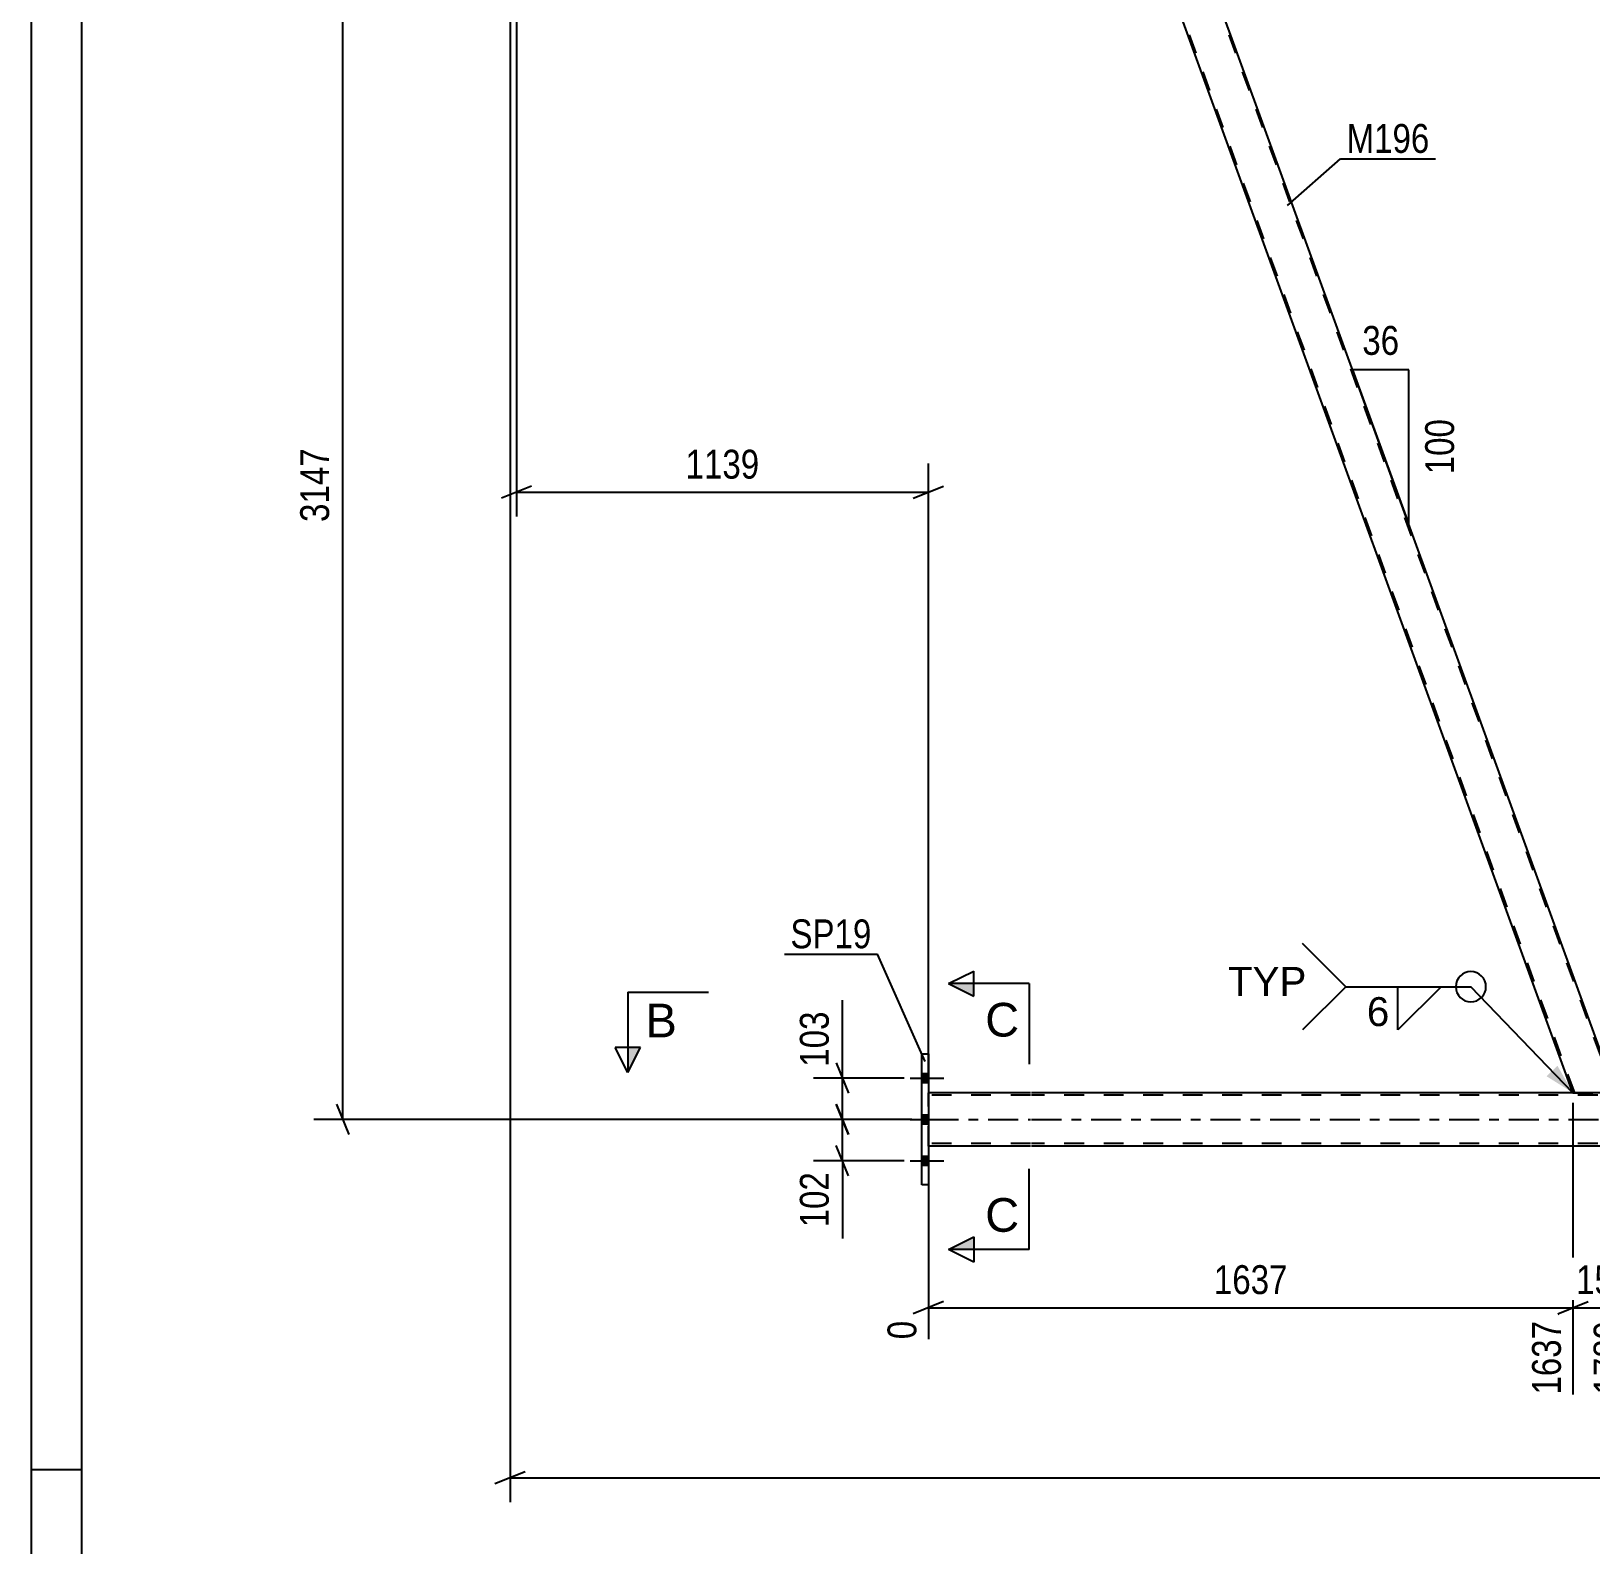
# Model space of a CAD drawing. Header units: millimetres. Extents: x 0 to 841, y 0 to 594.
# Drawn here: x 0 to 154.7, y 290.6 to 440.8 of the extents above; entities that cross this region are included whole.
import ezdxf

# ---------------------------------------------------------------- set-up
doc = ezdxf.new("R2010")
doc.units = ezdxf.units.MM
doc.linetypes.add('DXK_LINE_DOT2', pattern=[3.9198, 1.9599, -1.9599])
doc.linetypes.add('DXK_LINE_DOT3', pattern=[5.9187, 2.979, -0.9799, 0.9799, -0.9799])
doc.styles.add('Arial', font='ARIAL.TTF', dxfattribs={"height": 0.2})
doc.styles.add('Arial Narrow', font='ARIALN.TTF', dxfattribs={"height": 0.2})

# ---------------------------------------------------------------- blocks, each defined once
blk = doc.blocks.new('Unknown-814748264-1133')
at = {"color": 5, "linetype": 'Continuous'}
for p, q in [((0, 594), (0, 0)), ((5, 589), (5, 5)), ((5, 298), (0, 298))]:
    blk.add_line(p, q, dxfattribs=at)
blk = doc.blocks.new('Bolt-814748264-3251 - 3014')
at = {"linetype": 'Continuous'}
for points in [[(89.01, 336.44), (89.01, 337.32), (88.37, 337.32), (88.37, 336.44)], [(89.01, 336.44), (89.01, 337.32), (88.37, 337.32), (88.37, 336.44)], [(89.01, 336.44), (89.01, 337.32), (88.37, 337.32), (88.37, 336.44)], [(89.01, 332.34), (89.01, 333.22), (88.37, 333.22), (88.37, 332.34)], [(89.01, 332.34), (89.01, 333.22), (88.37, 333.22), (88.37, 332.34)], [(89.01, 328.24), (89.01, 329.12), (88.37, 329.12), (88.37, 328.24)], [(89.01, 328.24), (89.01, 329.12), (88.37, 329.12), (88.37, 328.24)], [(89.01, 328.24), (89.01, 329.12), (88.37, 329.12), (88.37, 328.24)]]:
    blk.add_hatch(color=1, dxfattribs=at).paths.add_polyline_path(points)
at = {"color": 1, "linetype": 'Continuous'}
for p, q in [((88.37, 337.32), (89.01, 337.32)), ((88.37, 337.32), (89.01, 337.32)), ((88.37, 337.32), (89.01, 337.32)), ((87.21, 336.88), (90.53, 336.88)), ((87.21, 336.88), (90.53, 336.88)), ((87.21, 336.88), (90.53, 336.88)), ((88.37, 336.44), (89.01, 336.44)), ((88.37, 336.44), (89.01, 336.44)), ((88.37, 336.44), (89.01, 336.44)), ((87.21, 332.78), (90.53, 332.78)), ((87.21, 332.78), (90.53, 332.78)), ((88.37, 333.22), (89.01, 333.22)), ((88.37, 333.22), (89.01, 333.22)), ((88.37, 332.34), (89.01, 332.34)), ((88.37, 332.34), (89.01, 332.34)), ((87.21, 328.68), (90.53, 328.68)), ((87.21, 328.68), (90.53, 328.68)), ((87.21, 328.68), (90.53, 328.68)), ((88.37, 329.12), (89.01, 329.12)), ((88.37, 329.12), (89.01, 329.12)), ((88.37, 329.12), (89.01, 329.12)), ((88.37, 328.24), (89.01, 328.24)), ((88.37, 328.24), (89.01, 328.24)), ((88.37, 328.24), (89.01, 328.24))]:
    blk.add_line(p, q, dxfattribs=at)
blk = doc.blocks.new('Part-814748264-3292 - 3014')
at = {"color": 2, "linetype": 'Continuous'}
for p, q in [((99.13, 335.42), (89.01, 335.42)), ((233.63, 335.42), (99.23, 335.42)), ((99.13, 330.14), (89.01, 330.14)), ((233.63, 330.14), (99.23, 330.14))]:
    blk.add_line(p, q, dxfattribs=at)
at = {"color": 7, "linetype": 'DXK_LINE_DOT2'}
for p, q in [((89.01, 330.14), (89.01, 335.42)), ((99.13, 335.18), (89.01, 335.18)), ((774.73, 335.18), (99.23, 335.18)), ((99.13, 330.38), (89.01, 330.38)), ((774.73, 330.38), (99.23, 330.38))]:
    blk.add_line(p, q, dxfattribs=at)
at = {"color": 7, "linetype": 'DXK_LINE_DOT3'}
for p, q in [((89.01, 332.78), (99.13, 332.78)), ((99.23, 332.78), (774.73, 332.78))]:
    blk.add_line(p, q, dxfattribs=at)
blk = doc.blocks.new('Part-814748264-3297 - 3014')
at = {"color": 2, "linetype": 'Continuous'}
for p, q in [((88.37, 326.28), (88.37, 339.28)), ((88.37, 339.28), (89.01, 339.28)), ((89.01, 339.28), (89.01, 326.28)), ((89.01, 326.28), (88.37, 326.28))]:
    blk.add_line(p, q, dxfattribs=at)
blk = doc.blocks.new('Part-814748264-3345 - 3014')
at = {"color": 2, "linetype": 'Continuous'}
for p, q in [((152.95, 335.42), (108.83, 456.64)), ((108.83, 456.64), (113.09, 456.64)), ((155.96, 338.84), (113.09, 456.64))]:
    blk.add_line(p, q, dxfattribs=at)
at = {"color": 7, "linetype": 'DXK_LINE_DOT2'}
for p, q in [((153.12, 335.42), (109, 456.64)), ((157.04, 335.42), (112.92, 456.64)), ((157.21, 335.42), (155.96, 338.84)), ((152.95, 335.42), (157.21, 335.42))]:
    blk.add_line(p, q, dxfattribs=at)
blk = doc.blocks.new('StraightDimension-814748264-4026 - 3014')
at = {"color": 7, "linetype": 'Continuous'}
for p, q in [((47.5, 451.14), (47.5, 294.81)), ((49, 297.81), (46, 296.61)), ((47.5, 297.21), (785.59, 297.21))]:
    blk.add_line(p, q, dxfattribs=at)
blk = doc.blocks.new('AngleDimension-814748264-16076 - 3014')
at = {"color": 7, "linetype": 'Continuous'}
for p, q in [((134.66, 397.38), (131.11, 407.14)), ((136.65, 407.14), (131.11, 407.14)), ((136.65, 391.92), (131.11, 407.14)), ((136.65, 391.92), (136.65, 407.14))]:
    blk.add_line(p, q, dxfattribs=at)
at = {"color": 0}
for points in [[(136.3, 408.04), (136.3, 412.24), (131.45, 412.24), (131.45, 408.04)], [(141.75, 402.87), (137.55, 402.87), (137.55, 396.19), (141.75, 396.19)]]:
    blk.add_wipeout(points, dxfattribs=at)
at = {"color": 3, "style": 'Arial Narrow'}
blk.add_text('36', height=2.863, dxfattribs=at).set_placement((132.05, 408.64))
blk.add_text('100', height=2.863, rotation=90.0002, dxfattribs=at).set_placement((141.15, 396.79))
blk = doc.blocks.new('StraightDimension-814748264-15852 - 3014')
at = {"color": 7, "linetype": 'Continuous'}
for p, q in [((152.95, 334.42), (152.95, 305.48)), ((89.01, 329.14), (89.01, 310.97)), ((90.51, 314.7), (87.51, 313.5)), ((89.01, 314.1), (152.95, 314.1)), ((151.45, 313.5), (154.45, 314.7))]:
    blk.add_line(p, q, dxfattribs=at)
at = {"color": 0}
blk.add_wipeout([(125.24, 314.85), (125.24, 319.05), (116.73, 319.05), (116.73, 314.85)], dxfattribs=at)
at = {"color": 0, "linetype": 'Continuous'}
for points in [[(88.41, 313.4), (84.21, 313.4), (84.21, 310.37), (88.41, 310.37)], [(152.35, 313.4), (148.15, 313.4), (148.15, 304.88), (152.35, 304.88)]]:
    blk.add_wipeout(points, dxfattribs=at)
at = {"color": 3, "style": 'Arial Narrow'}
blk.add_text('1637', height=2.863, dxfattribs=at).set_placement((117.33, 315.45))
at = {"color": 3, "linetype": 'Continuous', "style": 'Arial Narrow'}
for s, height, p in [('0', 2.86, (87.81, 310.97)), ('1637', 2.863, (151.75, 305.48))]:
    blk.add_text(s, height=height, rotation=90.0002, dxfattribs=at).set_placement(p)
blk = doc.blocks.new('StraightDimension-814748264-3685 - 3014')
at = {"color": 7, "linetype": 'Continuous'}
for p, q in [((48.14, 455.64), (48.14, 392.61)), ((89.01, 336.42), (89.01, 397.86)), ((49.64, 395.61), (46.64, 394.41)), ((48.14, 395.01), (89.01, 395.01)), ((87.51, 394.41), (90.51, 395.61))]:
    blk.add_line(p, q, dxfattribs=at)
at = {"color": 0}
blk.add_wipeout([(72.83, 395.76), (72.83, 399.96), (64.32, 399.96), (64.32, 395.76)], dxfattribs=at)
at = {"color": 3, "style": 'Arial Narrow'}
blk.add_text('1139', height=2.863, dxfattribs=at).set_placement((64.92, 396.36))
blk = doc.blocks.new('StraightDimension-814748264-3708 - 3014')
at = {"color": 7, "linetype": 'Continuous'}
for p, q in [((31.5, 457.14), (30.3, 460.14)), ((46.5, 458.64), (28.05, 458.64)), ((30.9, 332.78), (30.9, 458.64)), ((30.3, 334.28), (31.5, 331.28)), ((87.37, 332.78), (28.05, 332.78))]:
    blk.add_line(p, q, dxfattribs=at)
at = {"color": 0}
blk.add_wipeout([(30.15, 399.97), (25.95, 399.97), (25.95, 391.46), (30.15, 391.46)], dxfattribs=at)
at = {"color": 3, "style": 'Arial Narrow'}
blk.add_text('3147', height=2.863, rotation=90.0002, dxfattribs=at).set_placement((29.55, 392.06))
blk = doc.blocks.new('StraightDimension-814748264-15851 - 3014')
at = {"color": 7, "linetype": 'Continuous'}
for p, q in [((152.95, 334.42), (152.95, 305.48)), ((159.06, 334.42), (159.06, 305.48)), ((151.45, 313.5), (154.45, 314.7)), ((152.95, 314.1), (159.06, 314.1)), ((160.56, 314.7), (157.56, 313.5))]:
    blk.add_line(p, q, dxfattribs=at)
at = {"color": 0}
blk.add_wipeout([(159.35, 314.85), (159.35, 319.05), (152.66, 319.05), (152.66, 314.85)], dxfattribs=at)
at = {"color": 0, "linetype": 'Continuous'}
blk.add_wipeout([(158.45, 313.4), (154.25, 313.4), (154.25, 304.88), (158.45, 304.88)], dxfattribs=at)
at = {"color": 3, "style": 'Arial Narrow'}
blk.add_text('153', height=2.863, dxfattribs=at).set_placement((153.26, 315.45))
at = {"color": 3, "linetype": 'Continuous', "style": 'Arial Narrow'}
blk.add_text('1789', height=2.863, rotation=90.0002, dxfattribs=at).set_placement((157.86, 305.48))
blk = doc.blocks.new('StraightDimension-814748264-17524 - 3014')
at = {"color": 7, "linetype": 'Continuous'}
for p, q in [((79.87, 338.38), (81.07, 335.38)), ((86.61, 336.88), (77.62, 336.88)), ((80.47, 332.78), (80.47, 336.88)), ((81.07, 331.28), (79.87, 334.28)), ((86.61, 332.78), (77.62, 332.78))]:
    blk.add_line(p, q, dxfattribs=at)
at = {"color": 0}
blk.add_wipeout([(79.72, 344.09), (75.52, 344.09), (75.52, 337.41), (79.72, 337.41)], dxfattribs=at)
at = {"color": 7, "linetype": 'Continuous'}
blk.add_line((80.47, 336.88), (80.47, 344.62), dxfattribs=at)
blk.add_line((80.47, 336.88), (80.47, 344.62), dxfattribs=at)
at = {"color": 3, "style": 'Arial Narrow'}
blk.add_text('103', height=2.863, rotation=90.0002, dxfattribs=at).set_placement((79.12, 338.01))
blk = doc.blocks.new('StraightDimension-814748264-17525 - 3014')
at = {"color": 7, "linetype": 'Continuous'}
for p, q in [((79.87, 334.28), (81.07, 331.28)), ((86.61, 332.78), (77.62, 332.78)), ((80.47, 328.68), (80.47, 332.78)), ((81.07, 327.18), (79.87, 330.18)), ((86.61, 328.68), (77.62, 328.68))]:
    blk.add_line(p, q, dxfattribs=at)
at = {"color": 0}
blk.add_wipeout([(79.72, 328.16), (75.52, 328.16), (75.52, 321.47), (79.72, 321.47)], dxfattribs=at)
at = {"color": 7, "linetype": 'Continuous'}
blk.add_line((80.47, 328.68), (80.47, 320.95), dxfattribs=at)
blk.add_line((80.47, 328.68), (80.47, 320.95), dxfattribs=at)
at = {"color": 3, "style": 'Arial Narrow'}
blk.add_text('102', height=2.863, rotation=90.0002, dxfattribs=at).set_placement((79.12, 322.07))
blk = doc.blocks.new('SectionMark-814748264-16379 - 3014')
at = {"linetype": 'Continuous'}
for points in [[(93.51, 346.25), (93.51, 345), (91.01, 346.25)], [(93.51, 321.13), (93.51, 319.88), (91.01, 319.88)]]:
    blk.add_hatch(color=6, dxfattribs=at).paths.add_polyline_path(points)
at = {"color": 6, "linetype": 'Continuous'}
for p, q in [((91.01, 346.25), (93.51, 347.5)), ((93.51, 345), (93.51, 347.5)), ((99.01, 346.25), (91.01, 346.25)), ((91.01, 346.25), (93.51, 345)), ((99.01, 346.25), (99.01, 338.25)), ((99.01, 319.88), (99.01, 327.88)), ((91.01, 319.88), (93.51, 321.13)), ((93.51, 321.13), (93.51, 318.63)), ((99.01, 319.88), (91.01, 319.88)), ((93.51, 318.63), (91.01, 319.88))]:
    blk.add_line(p, q, dxfattribs=at)
at = {"color": 0, "linetype": 'Continuous'}
for points in [[(98.01, 341), (98.01, 344.5), (94.64, 344.5), (94.64, 341)], [(98.01, 321.63), (98.01, 325.13), (94.64, 325.13), (94.64, 321.63)]]:
    blk.add_wipeout(points, dxfattribs=at)
at = {"color": 3, "linetype": 'Continuous', "style": 'Arial'}
for p in [(94.64, 341), (94.64, 321.63)]:
    blk.add_text('C', height=3.34, dxfattribs=at).set_placement(p)
blk = doc.blocks.new('Mark-814748264-3293 - 3014')
at = {"color": 0}
blk.add_wipeout([(83.36, 349.76), (83.36, 352.76), (75.32, 352.76), (75.32, 349.76)], dxfattribs=at)
blk.add_wipeout([(83.36, 349.76), (83.36, 352.76), (75.32, 352.76), (75.32, 349.76)], dxfattribs=at)
at = {"color": 30, "linetype": 'Continuous'}
for p in [(74.72, 349.16), (88.69, 338.52)]:
    blk.add_line(p, (83.96, 349.16), dxfattribs=at)
at = {"color": 3, "style": 'Arial Narrow'}
blk.add_text('SP19', height=2.863, dxfattribs=at).set_placement((75.32, 349.76))
blk = doc.blocks.new('Mark-814748264-3341 - 3014')
at = {"color": 0}
blk.add_wipeout([(138.71, 428.68), (138.71, 431.68), (130.49, 431.68), (130.49, 428.68)], dxfattribs=at)
blk.add_wipeout([(138.71, 428.68), (138.71, 431.68), (130.49, 431.68), (130.49, 428.68)], dxfattribs=at)
at = {"color": 30, "linetype": 'Continuous'}
for p, q in [((124.64, 423.45), (129.89, 428.08)), ((129.89, 428.08), (139.31, 428.08))]:
    blk.add_line(p, q, dxfattribs=at)
at = {"color": 3, "style": 'Arial Narrow'}
blk.add_text('M196', height=2.863, dxfattribs=at).set_placement((130.49, 428.68))
blk = doc.blocks.new('SectionMark-814748264-4748 - 3014')
at = {"linetype": 'Continuous'}
blk.add_hatch(color=6, dxfattribs=at).paths.add_polyline_path([(59.19, 339.92), (60.44, 339.92), (59.19, 337.42)])
at = {"color": 6, "linetype": 'Continuous'}
for p, q in [((59.19, 345.42), (67.19, 345.42)), ((59.19, 345.42), (59.19, 337.42)), ((59.19, 337.42), (57.94, 339.92)), ((60.44, 339.92), (57.94, 339.92)), ((59.19, 337.42), (60.44, 339.92))]:
    blk.add_line(p, q, dxfattribs=at)
at = {"color": 0, "linetype": 'Continuous'}
blk.add_wipeout([(64.05, 340.92), (64.05, 344.42), (60.94, 344.42), (60.94, 340.92)], dxfattribs=at)
at = {"color": 3, "linetype": 'Continuous', "style": 'Arial'}
blk.add_text('B', height=3.34, dxfattribs=at).set_placement((60.94, 340.92))
blk = doc.blocks.new('WeldMark-814748264-4810 - 3014')
at = {"linetype": 'Continuous'}
blk.add_hatch(color=30, dxfattribs=at).paths.add_polyline_path([(151.41, 338.1), (152.95, 335.42), (150.33, 337.06)])
at = {"color": 3, "linetype": 'Continuous'}
for q in [(126.11, 350.23), (126.11, 341.66)]:
    blk.add_line((130.4, 345.94), q, dxfattribs=at)
at = {"color": 30, "linetype": 'Continuous'}
blk.add_line((152.95, 335.42), (142.82, 345.94), dxfattribs=at)
at = {"color": 3, "linetype": 'Continuous'}
for start, end in [(90, 270), (270, 90)]:
    blk.add_arc((142.82, 345.94), 1.5, start, end, dxfattribs=at)
at = {"color": 0}
blk.add_wipeout([(134.92, 341.84), (134.92, 345.24), (132.3, 345.24), (132.3, 341.84)], dxfattribs=at)
at = {"color": 30, "linetype": 'Continuous'}
blk.add_line((130.4, 345.94), (142.82, 345.94), dxfattribs=at)
at = {"color": 3, "linetype": 'Continuous'}
for p, q in [((135.58, 345.94), (139.86, 345.94)), ((139.86, 345.94), (135.58, 341.66)), ((135.58, 341.66), (135.58, 345.94))]:
    blk.add_line(p, q, dxfattribs=at)
at = {"color": 3, "style": 'Arial'}
blk.add_text('6', height=2.87, dxfattribs=at).set_placement((132.5, 342.04))
at = {"color": 0, "linetype": 'Continuous'}
blk.add_wipeout([(126.5, 345.04), (126.5, 348.04), (118.72, 348.04), (118.72, 345.04)], dxfattribs=at)
blk.add_wipeout([(126.5, 345.04), (126.5, 348.04), (118.72, 348.04), (118.72, 345.04)], dxfattribs=at)
at = {"color": 3, "linetype": 'Continuous', "style": 'Arial'}
blk.add_text('TYP', height=2.865, dxfattribs=at).set_placement((118.72, 345.04))

msp = doc.modelspace()

# ---------------------------------------------------------------- block references
for name in ['Unknown-814748264-1133', 'Part-814748264-3345 - 3014', 'Part-814748264-3297 - 3014', 'Bolt-814748264-3251 - 3014', 'Part-814748264-3292 - 3014']:
    msp.add_blockref(name, (0, 0))

# ---------------------------------------------------------------- next in the draw order: block references
msp.add_blockref('StraightDimension-814748264-4026 - 3014', (0, 0))

# ---------------------------------------------------------------- next in the draw order: block references
for name in ['StraightDimension-814748264-3685 - 3014', 'Mark-814748264-3341 - 3014', 'AngleDimension-814748264-16076 - 3014', 'StraightDimension-814748264-15852 - 3014']:
    msp.add_blockref(name, (0, 0))

# ---------------------------------------------------------------- next in the draw order: block references
for name in ['StraightDimension-814748264-3708 - 3014', 'SectionMark-814748264-16379 - 3014', 'StraightDimension-814748264-15851 - 3014']:
    msp.add_blockref(name, (0, 0))

# ---------------------------------------------------------------- next in the draw order: block references
msp.add_blockref('StraightDimension-814748264-17524 - 3014', (0, 0))

# ---------------------------------------------------------------- next in the draw order: block references
for name in ['Mark-814748264-3293 - 3014', 'StraightDimension-814748264-17525 - 3014']:
    msp.add_blockref(name, (0, 0))

# ---------------------------------------------------------------- next in the draw order: block references
msp.add_blockref('SectionMark-814748264-4748 - 3014', (0, 0))

# ---------------------------------------------------------------- next in the draw order: block references
msp.add_blockref('WeldMark-814748264-4810 - 3014', (0, 0))

doc.saveas('drawing.dxf')
